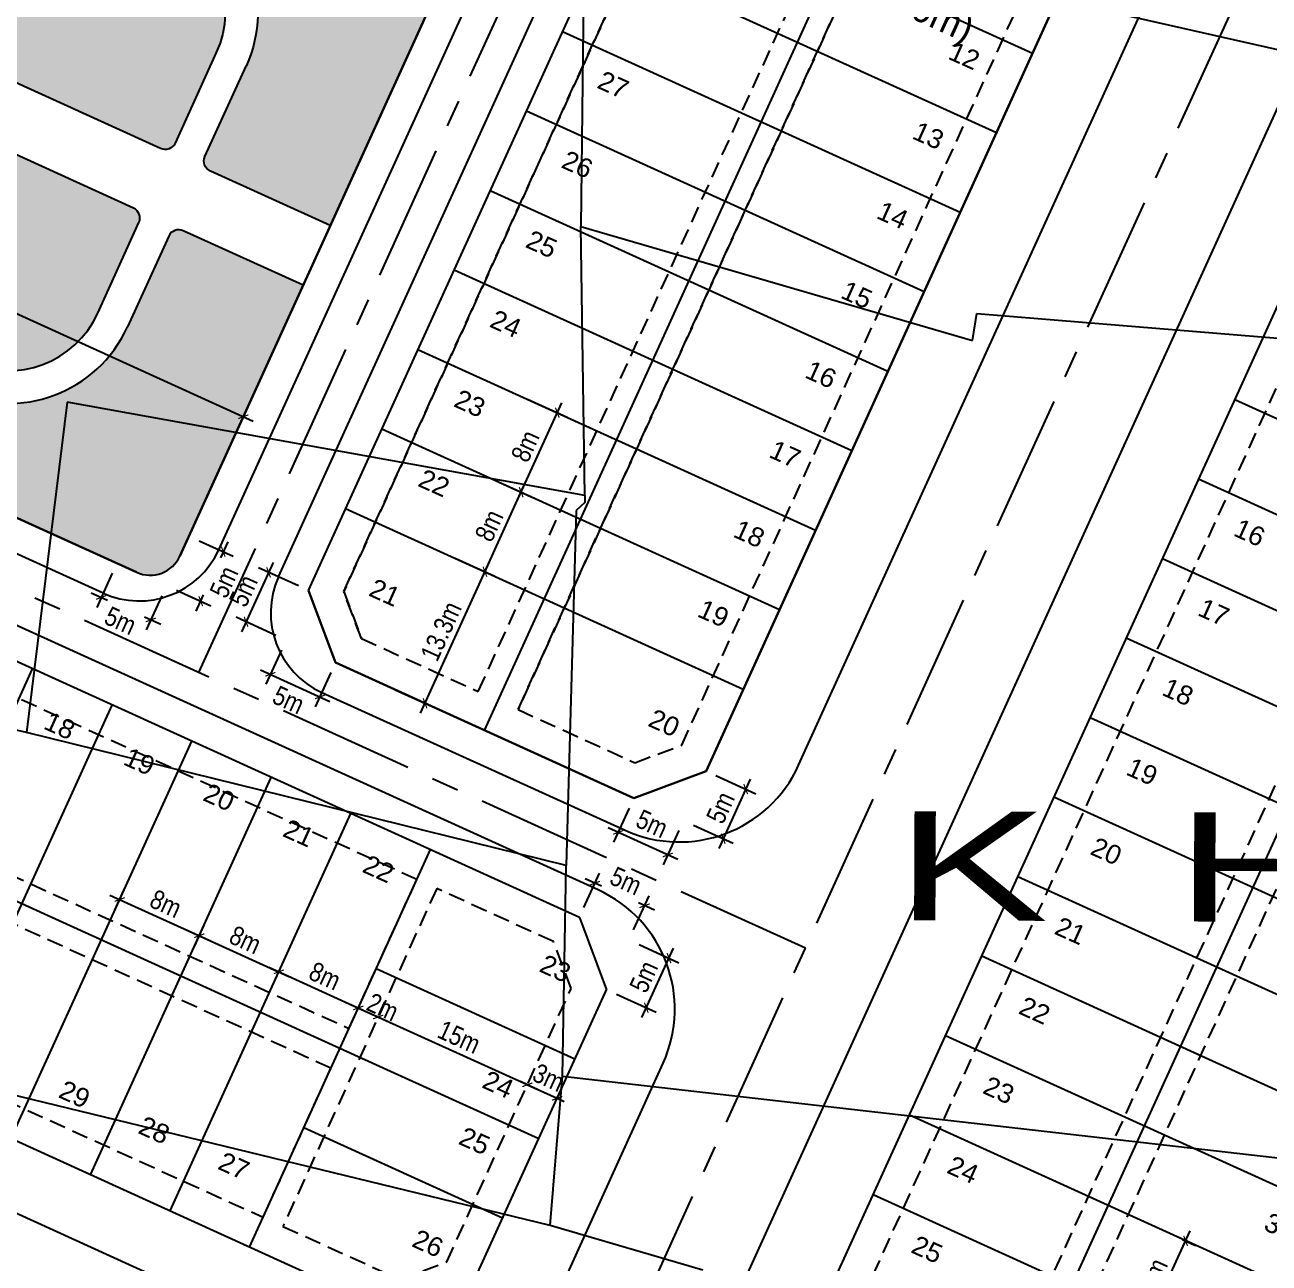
# Model space of a CAD drawing. Extents: x 597165 to 598689, y 1181586 to 1183364.
# Drawn here: x 597571.5 to 597685.4, y 1182870.2 to 1182983.7 of the extents above; entities that cross this region are included whole.
import ezdxf
from ezdxf.enums import TextEntityAlignment as Align

# ---------------------------------------------------------------- set-up
doc = ezdxf.new("R2010")
doc.units = 0
doc.header["$MEASUREMENT"] = 0
doc.linetypes.add('CENTER', pattern=[2, 1.25, -0.25, 0.25, -0.25])
doc.linetypes.add('DASHED', pattern=[0.75, 0.5, -0.25])
doc.layers.get('0').update_dxf_attribs({"linetype": 'CONTINUOUS'})
doc.layers.get('DEFPOINTS').update_dxf_attribs({"color": 8, "linetype": 'CONTINUOUS'})
for name, color, linetype in [('CGXD', 3, 'CONTINUOUS'), ('DIM-T', 7, 'CONTINUOUS'), ('DTEXT', 7, 'CONTINUOUS'), ('DTEXT-TENLO', 4, 'CONTINUOUS'), ('HA-CAY-XANH-KO', 3, 'CONTINUOUS'), ('NEN-HT', 8, 'CONTINUOUS'), ('NET-02', 2, 'CONTINUOUS'), ('NET-LENGOAI', 4, 'CONTINUOUS'), ('NET-LETRONG', 5, 'CONTINUOUS'), ('NET-PLO', 2, 'CONTINUOUS'), ('NET-TIM', 2, 'CENTER'), ('TEXT-SOLO', 7, 'CONTINUOUS')]:
    doc.layers.add(name, color=color, linetype=linetype)
doc.styles.add('AVO', font='VHELVEN.TTF')
doc.styles.add('VHEL-C-R', font='VHELVCN.TTF')
doc.styles.add('VHEL-R', font='VHELVEN.TTF')
doc.styles.add('VTIMES-R', font='VAPTIMN.TTF')
doc.dimstyles.new('TL1000', dxfattribs={"dimscale": 0, "dimtxt": 2, "dimasz": 0.7, "dimexe": 1, "dimexo": 1, "dimgap": 0.5, "dimtad": 1, "dimdec": 1, "dimzin": 12, "dimtxsty": 'VHEL-C-R', "dimblk1": 'ARCHTICK', "dimblk2": 'ARCHTICK', "dimsah": 1, "dimcen": -0.09, "dimdle": 1, "dimclrd": 256, "dimclre": 256, "dimclrt": 256, "dimazin": 3, "dimtfac": 0.005, "dimtdec": 1, "dimtix": 1, "dimtmove": 0, "dimatfit": 3, "dimtolj": 1, "dimtzin": 0})
pattern_1 = [(37.26582263, (0, 0), (-0.11023521, 3.854130278), [0, -3.04, 0, -3.4, 0, -3.25]), (7.26582263, (0, 0), (3.562592942, 5.629778284), [0, -1.64, 0, -2.74, 0, -1.05]), (327.26582263, (-2.46, 0.01), (6.228277961, -0.014137947), [0, -1, 0, -3.6, 0, -4.7]), (317.26582263, (-2.46, 0.01), (6.019377384, 1.73076346), [0, -0.5, 0, -2.36, 0, -2.7])]

# ---------------------------------------------------------------- blocks, each defined once
blk = doc.blocks.new('_ARCHTICK')
at = {"color": 0, "linetype": 'BYBLOCK', "const_width": 0.15}
blk.add_lwpolyline([(-0.5, -0.5), (0.5, 0.5)], dxfattribs=at)
blk = doc.blocks.new('*D930')
at = {"linetype": 'BYBLOCK'}
for p, q in [((597579.24, 1182903.96), (597588.35, 1182899.83)), ((597579.71, 1182902.58), (597580.57, 1182904.46)), ((597586.99, 1182899.26), (597587.85, 1182901.15))]:
    blk.add_line(p, q, dxfattribs=at)
at = {"layer": 'DEFPOINTS', "color": 0, "linetype": 'BYBLOCK'}
for p in [(597579.3, 1182901.66), (597587.44, 1182900.24), (597586.58, 1182898.35)]:
    blk.add_point(p, dxfattribs=at)
at = {"linetype": 'BYBLOCK', "xscale": 0.7, "yscale": 0.7, "zscale": 0.7}
for p, rotation in [((597580.15, 1182903.55), 155.5524836854623), ((597587.44, 1182900.24), 335.5524836854623)]:
    blk.add_blockref('_ARCHTICK', p, dxfattribs=dict(at, rotation=rotation))
at = {"linetype": 'BYBLOCK', "insert": (597584.37, 1182903.16), "char_height": 1.75, "attachment_point": 5, "rotation": 335.5525, "style": 'VHEL-C-R'}
blk.add_mtext('\\A1;8m', dxfattribs=at)
blk = doc.blocks.new('*D929')
at = {"linetype": 'BYBLOCK'}
for p, q in [((597586.52, 1182900.65), (597595.63, 1182896.51)), ((597586.99, 1182899.26), (597587.85, 1182901.15))]:
    blk.add_line(p, q, dxfattribs=at)
at = {"layer": 'DEFPOINTS', "color": 0, "linetype": 'BYBLOCK'}
for p in [(597586.58, 1182898.35), (597594.72, 1182896.93), (597594.72, 1182896.93)]:
    blk.add_point(p, dxfattribs=at)
at = {"linetype": 'BYBLOCK', "xscale": 0.7, "yscale": 0.7, "zscale": 0.7}
for p, rotation in [((597587.44, 1182900.24), 155.5524836854623), ((597594.72, 1182896.93), 335.5524836854623)]:
    blk.add_blockref('_ARCHTICK', p, dxfattribs=dict(at, rotation=rotation))
at = {"linetype": 'BYBLOCK', "insert": (597591.65, 1182899.85), "char_height": 1.75, "attachment_point": 5, "rotation": 335.5525, "style": 'VHEL-C-R'}
blk.add_mtext('\\A1;8m', dxfattribs=at)
blk = doc.blocks.new('*D928')
at = {"linetype": 'BYBLOCK'}
blk.add_line((597593.81, 1182897.34), (597602.91, 1182893.2), dxfattribs=at)
at = {"layer": 'DEFPOINTS', "color": 0, "linetype": 'BYBLOCK'}
for p in [(597594.72, 1182896.93), (597602, 1182893.62), (597602, 1182893.62)]:
    blk.add_point(p, dxfattribs=at)
at = {"linetype": 'BYBLOCK', "xscale": 0.7, "yscale": 0.7, "zscale": 0.7}
for p, rotation in [((597594.72, 1182896.93), 155.5524836854623), ((597602, 1182893.62), 335.5524836854623)]:
    blk.add_blockref('_ARCHTICK', p, dxfattribs=dict(at, rotation=rotation))
at = {"linetype": 'BYBLOCK', "insert": (597598.94, 1182896.54), "char_height": 1.75, "attachment_point": 5, "rotation": 335.5525, "style": 'VHEL-C-R'}
blk.add_mtext('\\A1;8m', dxfattribs=at)
blk = doc.blocks.new('*D927')
at = {"linetype": 'BYBLOCK'}
blk.add_line((597601.09, 1182894.03), (597604.73, 1182892.38), dxfattribs=at)
at = {"layer": 'DEFPOINTS', "color": 0, "linetype": 'BYBLOCK'}
for p in [(597602, 1182893.62), (597603.82, 1182892.79), (597603.82, 1182892.79)]:
    blk.add_point(p, dxfattribs=at)
at = {"linetype": 'BYBLOCK', "xscale": 0.7, "yscale": 0.7, "zscale": 0.7}
for p, rotation in [((597602, 1182893.62), 155.5524836854623), ((597603.82, 1182892.79), 335.5524836854623)]:
    blk.add_blockref('_ARCHTICK', p, dxfattribs=dict(at, rotation=rotation))
at = {"linetype": 'BYBLOCK', "insert": (597604.24, 1182893.7), "char_height": 1.75, "attachment_point": 5, "rotation": 335.5525, "style": 'VHEL-C-R'}
blk.add_mtext('\\A1;2m', dxfattribs=at)
blk = doc.blocks.new('*D926')
at = {"linetype": 'BYBLOCK'}
blk.add_line((597602.91, 1182893.2), (597618.39, 1182886.17), dxfattribs=at)
at = {"layer": 'DEFPOINTS', "color": 0, "linetype": 'BYBLOCK'}
for p in [(597603.82, 1182892.79), (597617.48, 1182886.58), (597617.48, 1182886.58)]:
    blk.add_point(p, dxfattribs=at)
at = {"linetype": 'BYBLOCK', "xscale": 0.7, "yscale": 0.7, "zscale": 0.7}
for p, rotation in [((597603.82, 1182892.79), 155.5524836854623), ((597617.48, 1182886.58), 335.5524836854623)]:
    blk.add_blockref('_ARCHTICK', p, dxfattribs=dict(at, rotation=rotation))
at = {"linetype": 'BYBLOCK', "insert": (597611.23, 1182890.95), "char_height": 1.75, "attachment_point": 5, "rotation": 335.5525, "style": 'VHEL-C-R'}
blk.add_mtext('\\A1;15m', dxfattribs=at)
blk = doc.blocks.new('*D925')
at = {"linetype": 'BYBLOCK'}
for p, q in [((597617.48, 1182886.58), (597616.84, 1182886.87)), ((597617.48, 1182886.58), (597620.21, 1182885.34)), ((597620.21, 1182885.34), (597620.84, 1182885.05))]:
    blk.add_line(p, q, dxfattribs=at)
at = {"layer": 'DEFPOINTS', "color": 0, "linetype": 'BYBLOCK'}
for p in [(597617.48, 1182886.58), (597620.21, 1182885.34), (597620.21, 1182885.34)]:
    blk.add_point(p, dxfattribs=at)
at = {"linetype": 'BYBLOCK', "xscale": 0.7, "yscale": 0.7, "zscale": 0.7}
for p, rotation in [((597617.48, 1182886.58), 335.5524836854623), ((597620.21, 1182885.34), 155.5524836854623)]:
    blk.add_blockref('_ARCHTICK', p, dxfattribs=dict(at, rotation=rotation))
at = {"linetype": 'BYBLOCK', "insert": (597619.42, 1182887.23), "char_height": 1.75, "attachment_point": 5, "rotation": 335.5525, "style": 'VHEL-C-R'}
blk.add_mtext('\\A1;3m', dxfattribs=at)
blk = doc.blocks.new('*D827')
at = {"linetype": 'BYBLOCK'}
for p, q in [((597607.7, 1182920.61), (597614.01, 1182934.49)), ((597610.86, 1182934.82), (597614.5, 1182933.17)), ((597605.38, 1182922.76), (597609.02, 1182921.11))]:
    blk.add_line(p, q, dxfattribs=at)
at = {"layer": 'DEFPOINTS', "color": 0, "linetype": 'BYBLOCK'}
for p in [(597609.95, 1182935.24), (597613.59, 1182933.58), (597604.47, 1182923.17)]:
    blk.add_point(p, dxfattribs=at)
at = {"linetype": 'BYBLOCK', "xscale": 0.7, "yscale": 0.7, "zscale": 0.7}
for p, rotation in [((597613.59, 1182933.58), 65.55248368373366), ((597608.11, 1182921.52), 245.5524836837337)]:
    blk.add_blockref('_ARCHTICK', p, dxfattribs=dict(at, rotation=rotation))
at = {"linetype": 'BYBLOCK', "insert": (597609.58, 1182928.13), "char_height": 1.75, "attachment_point": 5, "rotation": 65.5525, "style": 'VHEL-C-R'}
blk.add_mtext('\\A1;13.3m', dxfattribs=at)
blk = doc.blocks.new('*D826')
at = {"linetype": 'BYBLOCK'}
for p, q in [((597613.18, 1182932.67), (597617.32, 1182941.77)), ((597614.17, 1182942.11), (597617.82, 1182940.45))]:
    blk.add_line(p, q, dxfattribs=at)
at = {"layer": 'DEFPOINTS', "color": 0, "linetype": 'BYBLOCK'}
for p in [(597613.26, 1182942.52), (597616.91, 1182940.86), (597609.95, 1182935.24)]:
    blk.add_point(p, dxfattribs=at)
at = {"linetype": 'BYBLOCK', "xscale": 0.7, "yscale": 0.7, "zscale": 0.7}
for p, rotation in [((597616.91, 1182940.86), 65.55248368373366), ((597613.59, 1182933.58), 245.5524836837337)]:
    blk.add_blockref('_ARCHTICK', p, dxfattribs=dict(at, rotation=rotation))
at = {"linetype": 'BYBLOCK', "insert": (597613.98, 1182937.8), "char_height": 1.75, "attachment_point": 5, "rotation": 65.5525, "style": 'VHEL-C-R'}
blk.add_mtext('\\A1;8m', dxfattribs=at)
blk = doc.blocks.new('*D825')
at = {"linetype": 'BYBLOCK'}
for p, q in [((597617.49, 1182949.39), (597621.13, 1182947.73)), ((597616.49, 1182939.95), (597620.63, 1182949.06))]:
    blk.add_line(p, q, dxfattribs=at)
at = {"layer": 'DEFPOINTS', "color": 0, "linetype": 'BYBLOCK'}
for p in [(597616.57, 1182949.8), (597620.22, 1182948.15), (597613.26, 1182942.52)]:
    blk.add_point(p, dxfattribs=at)
at = {"linetype": 'BYBLOCK', "xscale": 0.7, "yscale": 0.7, "zscale": 0.7}
for p, rotation in [((597620.22, 1182948.15), 65.55248368373366), ((597616.91, 1182940.86), 245.5524836837337)]:
    blk.add_blockref('_ARCHTICK', p, dxfattribs=dict(at, rotation=rotation))
at = {"linetype": 'BYBLOCK', "insert": (597617.29, 1182945.08), "char_height": 1.75, "attachment_point": 5, "rotation": 65.5525, "style": 'VHEL-C-R'}
blk.add_mtext('\\A1;8m', dxfattribs=at)
blk = doc.blocks.new('*D660')
at = {"linetype": 'BYBLOCK'}
for p, q in [((597674.02, 1182864.09), (597678.16, 1182873.2)), ((597677.47, 1182872.41), (597678.66, 1182871.87))]:
    blk.add_line(p, q, dxfattribs=at)
at = {"layer": 'DEFPOINTS', "color": 0, "linetype": 'BYBLOCK'}
for p in [(597676.56, 1182872.83), (597677.75, 1182872.28), (597674.44, 1182865)]:
    blk.add_point(p, dxfattribs=at)
at = {"linetype": 'BYBLOCK', "xscale": 0.7, "yscale": 0.7, "zscale": 0.7}
for p, rotation in [((597677.75, 1182872.28), 65.55248366676258), ((597674.44, 1182865), 245.5524836667626)]:
    blk.add_blockref('_ARCHTICK', p, dxfattribs=dict(at, rotation=rotation))
at = {"linetype": 'BYBLOCK', "insert": (597674.82, 1182869.22), "char_height": 1.75, "attachment_point": 5, "rotation": 65.5525, "style": 'VHEL-C-R'}
blk.add_mtext('\\A1;8m', dxfattribs=at)
blk = doc.blocks.new('*D659')
at = {"linetype": 'BYBLOCK'}
for p, q in [((597486.2, 1182998.93), (597484.55, 1182995.29)), ((597484.05, 1182996.61), (597592.38, 1182947.37)), ((597592.71, 1182950.51), (597591.06, 1182946.87))]:
    blk.add_line(p, q, dxfattribs=at)
at = {"layer": 'DEFPOINTS', "color": 0, "linetype": 'BYBLOCK'}
for p in [(597486.62, 1182999.84), (597593.13, 1182951.42), (597591.47, 1182947.78)]:
    blk.add_point(p, dxfattribs=at)
at = {"linetype": 'BYBLOCK', "xscale": 0.7, "yscale": 0.7, "zscale": 0.7}
for p, rotation in [((597484.96, 1182996.2), 155.552483684731), ((597591.47, 1182947.78), 335.552483684731)]:
    blk.add_blockref('_ARCHTICK', p, dxfattribs=dict(at, rotation=rotation))
at = {"linetype": 'BYBLOCK', "insert": (597538.79, 1182973.24), "char_height": 1.75, "attachment_point": 5, "rotation": 335.5525, "style": 'VHEL-C-R'}
blk.add_mtext('\\A1;117m', dxfattribs=at)
blk = doc.blocks.new('*D649')
at = {"linetype": 'BYBLOCK'}
for p, q in [((597634.74, 1182914.9), (597638.39, 1182913.24)), ((597637.89, 1182914.57), (597635, 1182908.21)), ((597632.68, 1182910.36), (597636.32, 1182908.71))]:
    blk.add_line(p, q, dxfattribs=at)
at = {"layer": 'DEFPOINTS', "color": 0, "linetype": 'BYBLOCK'}
for p in [(597633.83, 1182915.31), (597631.77, 1182910.78), (597635.41, 1182909.12)]:
    blk.add_point(p, dxfattribs=at)
at = {"linetype": 'BYBLOCK', "xscale": 0.7, "yscale": 0.7, "zscale": 0.7}
for p, rotation in [((597637.47, 1182913.66), 65.55248368371718), ((597635.41, 1182909.12), 245.5524836837172)]:
    blk.add_blockref('_ARCHTICK', p, dxfattribs=dict(at, rotation=rotation))
at = {"linetype": 'BYBLOCK', "insert": (597635.17, 1182911.97), "char_height": 1.75, "attachment_point": 5, "rotation": 65.5525, "style": 'VHEL-C-R'}
blk.add_mtext('\\A1;5m', dxfattribs=at)
blk = doc.blocks.new('*D648')
at = {"linetype": 'BYBLOCK'}
for p, q in [((597626.8, 1182911.92), (597625.37, 1182908.79)), ((597631.24, 1182907.22), (597624.88, 1182910.11)), ((597631.34, 1182909.86), (597629.91, 1182906.72))]:
    blk.add_line(p, q, dxfattribs=at)
at = {"layer": 'DEFPOINTS', "color": 0, "linetype": 'BYBLOCK'}
for p in [(597627.21, 1182912.83), (597631.75, 1182910.77), (597625.79, 1182909.7)]:
    blk.add_point(p, dxfattribs=at)
at = {"linetype": 'BYBLOCK', "xscale": 0.7, "yscale": 0.7, "zscale": 0.7}
for p, rotation in [((597625.79, 1182909.7), 155.5524836841455), ((597630.33, 1182907.63), 335.5524836841455)]:
    blk.add_blockref('_ARCHTICK', p, dxfattribs=dict(at, rotation=rotation))
at = {"linetype": 'BYBLOCK', "insert": (597628.89, 1182910.49), "char_height": 1.75, "attachment_point": 5, "rotation": 335.5525, "style": 'VHEL-C-R'}
blk.add_mtext('\\A1;5m', dxfattribs=at)
blk = doc.blocks.new('*D647')
at = {"linetype": 'BYBLOCK'}
for p, q in [((597594.19, 1182934.43), (597591.3, 1182928.08)), ((597596.51, 1182932.28), (597592.87, 1182933.94)), ((597594.45, 1182927.74), (597590.81, 1182929.4))]:
    blk.add_line(p, q, dxfattribs=at)
at = {"layer": 'DEFPOINTS', "color": 0, "linetype": 'BYBLOCK'}
for p in [(597597.42, 1182931.87), (597591.72, 1182928.99), (597595.36, 1182927.33)]:
    blk.add_point(p, dxfattribs=at)
at = {"linetype": 'BYBLOCK', "xscale": 0.7, "yscale": 0.7, "zscale": 0.7}
for p, rotation in [((597593.78, 1182933.52), 65.5524836848247), ((597591.72, 1182928.99), 245.5524836848248)]:
    blk.add_blockref('_ARCHTICK', p, dxfattribs=dict(at, rotation=rotation))
at = {"linetype": 'BYBLOCK', "insert": (597591.48, 1182931.83), "char_height": 1.75, "attachment_point": 5, "rotation": 65.5525, "style": 'VHEL-C-R'}
blk.add_mtext('\\A1;5m', dxfattribs=at)
blk = doc.blocks.new('*D646')
at = {"linetype": 'BYBLOCK'}
for p, q in [((597594.95, 1182926.4), (597593.52, 1182923.27)), ((597593.03, 1182924.59), (597599.39, 1182921.7)), ((597599.49, 1182924.34), (597598.06, 1182921.2))]:
    blk.add_line(p, q, dxfattribs=at)
at = {"layer": 'DEFPOINTS', "color": 0, "linetype": 'BYBLOCK'}
for p in [(597595.36, 1182927.31), (597599.9, 1182925.25), (597598.48, 1182922.11)]:
    blk.add_point(p, dxfattribs=at)
at = {"linetype": 'BYBLOCK', "xscale": 0.7, "yscale": 0.7, "zscale": 0.7}
for p, rotation in [((597593.94, 1182924.18), 155.552483684699), ((597598.48, 1182922.11), 335.552483684699)]:
    blk.add_blockref('_ARCHTICK', p, dxfattribs=dict(at, rotation=rotation))
at = {"linetype": 'BYBLOCK', "insert": (597595.61, 1182921.83), "char_height": 1.75, "attachment_point": 5, "rotation": 335.5525, "style": 'VHEL-C-R'}
blk.add_mtext('\\A1;5m', dxfattribs=at)
blk = doc.blocks.new('*D621')
at = {"linetype": 'BYBLOCK'}
for p, q in [((597587.41, 1182936.42), (597590.54, 1182935)), ((597590.04, 1182936.32), (597589.37, 1182934.84)), ((597585.34, 1182931.89), (597588.48, 1182930.46)), ((597587.15, 1182929.97), (597587.83, 1182931.45))]:
    blk.add_line(p, q, dxfattribs=at)
at = {"layer": 'DEFPOINTS', "color": 0, "linetype": 'BYBLOCK'}
for p in [(597586.5, 1182936.84), (597584.43, 1182932.3), (597587.57, 1182930.88)]:
    blk.add_point(p, dxfattribs=at)
at = {"linetype": 'BYBLOCK', "xscale": 0.7, "yscale": 0.7, "zscale": 0.7}
for p, rotation in [((597589.63, 1182935.41), 65.55248368493525), ((597587.57, 1182930.88), 245.5524836849353)]:
    blk.add_blockref('_ARCHTICK', p, dxfattribs=dict(at, rotation=rotation))
at = {"linetype": 'BYBLOCK', "insert": (597589.7, 1182932.64), "char_height": 1.75, "attachment_point": 5, "rotation": 65.5525, "style": 'VHEL-C-R'}
blk.add_mtext('\\A1;5m', dxfattribs=at)
blk = doc.blocks.new('*D620')
at = {"linetype": 'BYBLOCK'}
for p, q in [((597579.46, 1182933.44), (597578.04, 1182930.31)), ((597577.54, 1182931.64), (597579.03, 1182930.96)), ((597584, 1182931.38), (597582.58, 1182928.25)), ((597583.9, 1182928.74), (597582.42, 1182929.42))]:
    blk.add_line(p, q, dxfattribs=at)
at = {"layer": 'DEFPOINTS', "color": 0, "linetype": 'BYBLOCK'}
for p in [(597579.88, 1182934.36), (597584.42, 1182932.29), (597578.45, 1182931.22)]:
    blk.add_point(p, dxfattribs=at)
at = {"linetype": 'BYBLOCK', "xscale": 0.7, "yscale": 0.7, "zscale": 0.7}
for p, rotation in [((597578.45, 1182931.22), 155.5524836890165), ((597582.99, 1182929.16), 335.5524836890164)]:
    blk.add_blockref('_ARCHTICK', p, dxfattribs=dict(at, rotation=rotation))
at = {"linetype": 'BYBLOCK', "insert": (597580.22, 1182929.09), "char_height": 1.75, "attachment_point": 5, "rotation": 335.5525, "style": 'VHEL-C-R'}
blk.add_mtext('\\A1;5m', dxfattribs=at)
blk = doc.blocks.new('*D617')
at = {"linetype": 'BYBLOCK'}
for p, q in [((597627.71, 1182899.42), (597631.35, 1182897.76)), ((597627.96, 1182892.73), (597630.85, 1182899.09)), ((597625.64, 1182894.88), (597629.28, 1182893.22))]:
    blk.add_line(p, q, dxfattribs=at)
at = {"layer": 'DEFPOINTS', "color": 0, "linetype": 'BYBLOCK'}
for p in [(597626.79, 1182899.83), (597630.44, 1182898.18), (597624.73, 1182895.29)]:
    blk.add_point(p, dxfattribs=at)
at = {"linetype": 'BYBLOCK', "xscale": 0.7, "yscale": 0.7, "zscale": 0.7}
for p, rotation in [((597630.44, 1182898.18), 65.5524836849353), ((597628.37, 1182893.64), 245.5524836849353)]:
    blk.add_blockref('_ARCHTICK', p, dxfattribs=dict(at, rotation=rotation))
at = {"linetype": 'BYBLOCK', "insert": (597628.14, 1182896.48), "char_height": 1.75, "attachment_point": 5, "rotation": 65.5525, "style": 'VHEL-C-R'}
blk.add_mtext('\\A1;5m', dxfattribs=at)
blk = doc.blocks.new('*D616')
at = {"linetype": 'BYBLOCK'}
for p, q in [((597622.66, 1182902.82), (597624.09, 1182905.96)), ((597622.76, 1182905.46), (597624.25, 1182904.79)), ((597627.2, 1182900.76), (597628.63, 1182903.89)), ((597629.12, 1182902.57), (597627.64, 1182903.24))]:
    blk.add_line(p, q, dxfattribs=at)
at = {"layer": 'DEFPOINTS', "color": 0, "linetype": 'BYBLOCK'}
for p in [(597623.67, 1182905.05), (597622.25, 1182901.91), (597626.79, 1182899.85)]:
    blk.add_point(p, dxfattribs=at)
at = {"linetype": 'BYBLOCK', "xscale": 0.7, "yscale": 0.7, "zscale": 0.7}
for p, rotation in [((597623.67, 1182905.05), 155.5524836841455), ((597628.21, 1182902.98), 335.5524836841455)]:
    blk.add_blockref('_ARCHTICK', p, dxfattribs=dict(at, rotation=rotation))
at = {"linetype": 'BYBLOCK', "insert": (597626.5, 1182905.25), "char_height": 1.75, "attachment_point": 5, "rotation": 335.5525, "style": 'VHEL-C-R'}
blk.add_mtext('\\A1;5m', dxfattribs=at)

msp = doc.modelspace()

# ---------------------------------------------------------------- hatches: boundary and pattern name
at = {"layer": 'HA-CAY-XANH-KO'}
h = msp.add_hatch(dxfattribs=at)
h.set_pattern_fill('AR-SAND', color=256, scale=2, angle=359.765823, style=0)
h.set_pattern_definition(pattern_1)
h.paths.add_polyline_path([(597524.8883, 1183023.4689), (597551.6873, 1183011.2856, 0.41421356), (597553.0115, 1183011.782), (597555.9638, 1183018.276), (597508.1709, 1183040.0036, 0.41421356), (597504.1983, 1183038.5141), (597492.9206, 1183013.7073), (597503.9008, 1183008.7156, 0.41421356), (597505.225, 1183009.212), (597508.9979, 1183017.5112, -0.41421356)], flags=17)
h.paths.add_polyline_path([(597498.1412, 1182993.6302), (597501.9141, 1183001.9293, 0.41421356), (597501.4176, 1183003.2535), (597490.4375, 1183008.2453), (597479.1598, 1182983.4385, 0.41421356), (597480.6493, 1182979.4659), (597528.4422, 1182957.7383), (597531.3944, 1182964.2322, 0.41421356), (597530.8979, 1182965.5564), (597504.0989, 1182977.7398, -0.41421356)], flags=17)
h.paths.add_polyline_path([(597500.8722, 1182992.3886, 0.41421356), (597505.3405, 1182980.4708), (597532.1395, 1182968.2874, 0.41421356), (597533.4637, 1182968.7839), (597535.5374, 1182973.3453, 0.41421356), (597535.0409, 1182974.6695), (597520.977, 1182981.0633, -0.41421356), (597518.7428, 1182987.0222), (597521.4767, 1182993.0358, 0.41421356), (597520.9802, 1182994.36), (597505.9693, 1183001.1842, 0.41421356), (597504.6451, 1183000.6877)], flags=17)
h.paths.add_polyline_path([(597523.4634, 1182999.822, 0.41421356), (597524.7876, 1183000.3185), (597527.5215, 1183006.332, -0.41421356), (597533.4804, 1183008.5662), (597547.5443, 1183002.1724, 0.41421356), (597548.8685, 1183002.6689), (597550.9422, 1183007.2303, 0.41421356), (597550.4458, 1183008.5545), (597523.6468, 1183020.7379, 0.41421356), (597511.729, 1183016.2696), (597507.956, 1183007.9705, 0.41421356), (597508.4525, 1183006.6463)], flags=17)
h.paths.add_polyline_path([(597561.4259, 1183015.7928), (597558.4736, 1183009.2989, 0.41421356), (597558.9701, 1183007.9747), (597585.7691, 1182995.7913, -0.41421356), (597591.7269, 1182979.9009), (597587.9539, 1182971.6018, 0.41421356), (597588.4504, 1182970.2776), (597599.4305, 1182965.2858), (597610.7082, 1182990.0926, 0.41421356), (597609.2187, 1182994.0652)], flags=17)
h.paths.add_polyline_path([(597584.5275, 1182993.0603), (597557.7285, 1183005.2437, 0.41421356), (597556.4043, 1183004.7472), (597554.3306, 1183000.1858, 0.41421356), (597554.8271, 1182998.8616), (597568.891, 1182992.4678, -0.41421356), (597571.1252, 1182986.5089), (597568.3913, 1182980.4953, 0.41421356), (597568.8878, 1182979.1711), (597583.8987, 1182972.3469, 0.41421356), (597585.2229, 1182972.8434), (597588.9958, 1182981.1425, 0.41421356)], flags=17)
h.paths.add_polyline_path([(597581.912, 1182965.5606, 0.41421356), (597581.4155, 1182966.8848), (597566.4046, 1182973.7091, 0.41421356), (597565.0804, 1182973.2126), (597562.3466, 1182967.199, -0.41421356), (597556.3877, 1182964.9649), (597542.3237, 1182971.3586, 0.41421356), (597540.9995, 1182970.8622), (597538.9258, 1182966.3008, 0.41421356), (597539.4222, 1182964.9766), (597566.2213, 1182952.7932, 0.41421356), (597578.1391, 1182957.2615)], flags=17)
h.paths.add_polyline_path([(597564.9797, 1182950.0622), (597538.1807, 1182962.2455, 0.41421356), (597536.8565, 1182961.7491), (597533.9042, 1182955.2551), (597581.6971, 1182933.5275, 0.41421356), (597585.6697, 1182935.017), (597596.9474, 1182959.8237), (597585.9672, 1182964.8155, 0.41421356), (597584.643, 1182964.3191), (597580.8701, 1182956.0199, -0.41421356)])
h = msp.add_hatch(dxfattribs=at)
h.set_pattern_fill('AR-SAND', color=256, scale=2, angle=359.765823, style=0)
h.set_pattern_definition(pattern_1)
h.paths.add_polyline_path([(597790.9966, 1182892.3127), (597796.0069, 1182894.6791, 0.63872754), (597795.9011, 1182909.1956), (597774.7443, 1182918.8139), (597767.0757, 1182901.9458)])
h.paths.add_polyline_path([(597659.352, 1182899.3371), (597771.028, 1182898.8807), (597771.0784, 1182911.2148), (597659.4025, 1182911.6713)], flags=9)

# ---------------------------------------------------------------- linework, layer by layer
at = {"layer": 'CGXD', "linetype": 'DASHED', "ltscale": 3}
for p, q in [((597600.6668, 1182931.761), (597666.0627, 1183075.6082)), ((597612.9799, 1182922.6012), (597681.0598, 1183072.3522)), ((597616.6213, 1182920.9457), (597684.7012, 1183070.6968)), ((597631.6184, 1182917.6897), (597697.0143, 1183061.537)), ((597602.2767, 1182927.4671), (597600.6668, 1182931.761))]:
    msp.add_line(p, q, dxfattribs=at)
for points in [[(597681.0598, 1183072.3522), (597670.3566, 1183077.2181), (597666.0627, 1183075.6082), (597600.6668, 1182931.761), (597602.2767, 1182927.4671), (597612.9799, 1182922.6012)], [(597681.0598, 1183072.3522), (597670.3566, 1183077.2181), (597666.0627, 1183075.6082), (597600.6668, 1182931.761), (597602.2767, 1182927.4671), (597612.9799, 1182922.6012)], [(597697.0143, 1183061.537), (597695.4044, 1183065.8309), (597684.7012, 1183070.6968), (597616.6213, 1182920.9457), (597627.3245, 1182916.0798), (597631.6184, 1182917.6897)], [(597760.7381, 1183032.5668), (597759.1282, 1183036.8607), (597748.425, 1183041.7266), (597658.8609, 1182844.7182), (597663.3014, 1182835.3169), (597669.1789, 1182838.093), (597675.0215, 1182844.0214)], [(597442.2869, 1182980.4289), (597436.8368, 1182966.4293), (597601.1432, 1182891.7322), (597607.3511, 1182905.3873)], [(597435.48, 1182962.6521), (597430.3919, 1182948.4879), (597593.2799, 1182874.4357), (597599.4878, 1182888.0908)], [(597621.4849, 1182895.3998), (597619.875, 1182899.6937), (597609.1718, 1182904.5596), (597595.1006, 1182873.608), (597605.8038, 1182868.7421), (597610.0977, 1182870.352)]]:
    msp.add_lwpolyline(points, close=True, dxfattribs=at)
msp.add_lwpolyline([(597744.7837, 1183043.3821), (597734.0805, 1183048.2479), (597729.7865, 1183046.638), (597642.7382, 1182855.1634, 0.2187682), (597642.8044, 1182838.879), (597646.4891, 1182831.0144), (597651.0924, 1182829.5502), (597661.493, 1182834.4627), (597655.5372, 1182847.0722)], format="xyb", close=True, dxfattribs=at)
at = {"layer": 'NEN-HT', "linetype": 'CONTINUOUS'}
for p, q in [((597622.71, 1182995.32), (597622.38, 1182965.2)), ((597650.76, 1182989.44), (597696.42, 1182979.09)), ((597622.38, 1182965.2), (597658.23, 1182954.77)), ((597622.74, 1182940.57), (597622.38, 1182965.2)), ((597658.23, 1182954.77), (597658.62, 1182957.24)), ((597658.62, 1182957.24), (597696.8, 1182954.12)), ((597575.35, 1182949.12), (597571.62, 1182918.86)), ((597622.74, 1182940.57), (597575.35, 1182949.12)), ((597622.74, 1182940.57), (597622.75, 1182939.92)), ((597621.93, 1182939.18), (597621.02, 1182906.68)), ((597622.75, 1182939.92), (597621.93, 1182939.18)), ((597571.62, 1182918.86), (597560.04, 1182921.5)), ((597621.02, 1182906.68), (597571.62, 1182918.86)), ((597620.68, 1182887.36), (597621.02, 1182906.68)), ((597619.55, 1182873.68), (597560.78, 1182887.97)), ((597619.55, 1182873.68), (597620.68, 1182887.36)), ((597620.68, 1182887.36), (597696.08, 1182878.77)), ((597633.55, 1182869.6), (597619.55, 1182873.68))]:
    msp.add_line(p, q, dxfattribs=at)
at = {"layer": 'NET-02'}
for points in [[(597561.4259, 1183015.7928), (597558.4736, 1183009.2989, 0.41421356), (597558.9701, 1183007.9747), (597585.7691, 1182995.7913, -0.41421356), (597591.7269, 1182979.9009)], [(597599.4305, 1182965.2858), (597588.4504, 1182970.2776, -0.41421356), (597587.9539, 1182971.6018), (597591.7269, 1182979.9009)], [(597596.9474, 1182959.8237), (597585.9672, 1182964.8155, 0.41421356), (597584.643, 1182964.3191), (597580.8701, 1182956.0199)], [(597533.9042, 1182955.2551), (597536.8565, 1182961.7491, -0.41421356), (597538.1807, 1182962.2455), (597564.9797, 1182950.0622, 0.41421356), (597580.8701, 1182956.0199)]]:
    msp.add_lwpolyline(points, format="xyb", dxfattribs=at)
for points in [[(597588.9958, 1182981.1425), (597585.2229, 1182972.8434, -0.41421356), (597583.8987, 1182972.3469), (597568.8878, 1182979.1711, -0.41421356), (597568.3913, 1182980.4953), (597571.1252, 1182986.5089, 0.41421356), (597568.891, 1182992.4678), (597554.8271, 1182998.8616, -0.41421356), (597554.3306, 1183000.1858), (597556.4043, 1183004.7472, -0.41421356), (597557.7285, 1183005.2437), (597584.5275, 1182993.0603, -0.41421356)], [(597578.1391, 1182957.2615), (597581.912, 1182965.5606, 0.41421356), (597581.4155, 1182966.8848), (597566.4046, 1182973.7091, 0.41421356), (597565.0804, 1182973.2126), (597562.3466, 1182967.199, -0.41421356), (597556.3877, 1182964.9649), (597542.3237, 1182971.3586, 0.41421356), (597540.9995, 1182970.8622), (597538.9258, 1182966.3008, 0.41421356), (597539.4222, 1182964.9766), (597566.2213, 1182952.7932, 0.41421356)]]:
    msp.add_lwpolyline(points, format="xyb", close=True, dxfattribs=at)
at = {"layer": 'NET-LENGOAI', "ltscale": 20}
for p, q in [((597594.6905, 1182933.1129), (597661.1149, 1183079.2226)), ((597642.3181, 1182915.8544), (597705.4317, 1183054.6813)), ((597633.1797, 1182859.5089), (597719.0868, 1183048.4734)), ((597589.2284, 1182935.5961), (597612.6115, 1182987.0303)), ((597623.9446, 1182904.4345), (597445.3195, 1182985.6412)), ((597578.6348, 1182931.6242), (597481.2284, 1182975.9072)), ((597384.8181, 1182959.3203), (597603.6654, 1182859.8278)), ((597598.6623, 1182922.5193), (597626.4277, 1182909.8966)), ((597619.5558, 1182865.7856), (597629.9023, 1182888.5441))]:
    msp.add_line(p, q, dxfattribs=at)
for centre, radius, start, end in [((597581.9457, 1182938.9069), 8, 245.552484, 335.552484), ((597601.9732, 1182929.802), 8, 155.552484, 245.552484), ((597631.394, 1182920.8207), 12, 245.552484, 335.552484), ((597618.9782, 1182893.5104), 12, 335.552484, 65.552484)]:
    msp.add_arc(centre, radius, start, end, dxfattribs=at)
at = {"layer": 'NET-LETRONG'}
for p, q in [((597597.4215, 1182931.8713), (597663.846, 1183077.981)), ((597633.8351, 1182915.3169), (597700.2596, 1183061.4266)), ((597700.2596, 1183061.4266), (597633.8351, 1182915.3169)), ((597640.0072, 1182856.4049), (597727.5698, 1183049.0108)), ((597609.8805, 1182988.2719), (597585.6697, 1182935.017)), ((597585.6697, 1182935.017), (597609.8805, 1182988.2719)), ((597581.6971, 1182933.5275), (597485.201, 1182977.3966)), ((597485.201, 1182977.3966), (597581.6971, 1182933.5275)), ((597597.4215, 1182931.8713), (597599.9039, 1182925.2503)), ((597599.9039, 1182925.2503), (597597.4215, 1182931.8713)), ((597599.9039, 1182925.2503), (597627.2141, 1182912.8345)), ((597627.2141, 1182912.8345), (597599.9039, 1182925.2503)), ((597627.2141, 1182912.8345), (597633.8351, 1182915.3169)), ((597633.8351, 1182915.3169), (597627.2141, 1182912.8345)), ((597622.2478, 1182901.9104), (597624.7302, 1182895.2894)), ((597612.3144, 1182867.9792), (597624.7302, 1182895.2894))]:
    msp.add_line(p, q, dxfattribs=at)
at = {"layer": 'NET-LETRONG', "ltscale": 20}
for p, q in [((597622.2478, 1182901.9104), (597444.1602, 1182982.8727)), ((597605.6934, 1182865.4968), (597387.3013, 1182964.7823))]:
    msp.add_line(p, q, dxfattribs=at)
at = {"layer": 'NET-LETRONG'}
msp.add_arc((597582.9387, 1182936.2585), 3, 245.552484, 335.552484, dxfattribs=at)
at = {"layer": 'NET-PLO'}
for p, q in [((597613.559, 1182919.0424), (597684.1221, 1183074.2555)), ((597657.7415, 1182847.0883), (597747.8459, 1183045.2854)), ((597627.3228, 1182997.6434), (597663.7365, 1182981.0891)), ((597624.012, 1182990.3607), (597660.4256, 1182973.8063)), ((597620.7011, 1182983.078), (597657.1147, 1182966.5236)), ((597617.3902, 1182975.7953), (597653.8038, 1182959.2409)), ((597614.0793, 1182968.5125), (597650.493, 1182951.9582)), ((597600.3155, 1182889.9115), (597437.0442, 1182964.138)), ((597610.7685, 1182961.2298), (597647.1821, 1182944.6754)), ((597607.4576, 1182953.9471), (597643.8712, 1182937.3927)), ((597718.6658, 1182932.7742), (597682.2522, 1182949.3285)), ((597604.1467, 1182946.6644), (597640.5603, 1182930.11)), ((597715.3549, 1182925.4914), (597678.9413, 1182942.0458)), ((597600.8358, 1182939.3816), (597637.2495, 1182922.8273)), ((597712.0441, 1182918.2087), (597675.6304, 1182934.7631)), ((597708.7332, 1182910.926), (597672.3196, 1182927.4804)), ((597555.6247, 1182888.2591), (597572.1791, 1182924.6727)), ((597562.9074, 1182884.9482), (597579.4618, 1182921.3618)), ((597705.4223, 1182903.6432), (597669.0087, 1182920.1976)), ((597570.1901, 1182881.6373), (597586.7445, 1182918.051)), ((597577.4729, 1182878.3265), (597594.0272, 1182914.7401)), ((597702.1114, 1182896.3605), (597665.6978, 1182912.9149)), ((597584.7556, 1182875.0156), (597601.31, 1182911.4292)), ((597592.0383, 1182871.7047), (597608.5927, 1182908.1183)), ((597698.8006, 1182889.0778), (597662.3869, 1182905.6322)), ((597695.4897, 1182881.7951), (597659.0761, 1182898.3494)), ((597621.8332, 1182888.9171), (597603.6264, 1182897.1942)), ((597692.1788, 1182874.5123), (597655.7652, 1182891.0667)), ((597618.5223, 1182881.6343), (597600.3155, 1182889.9115)), ((597688.8679, 1182867.2296), (597652.4543, 1182883.784)), ((597615.2114, 1182874.3516), (597597.0046, 1182882.6288)), ((597685.5571, 1182859.9469), (597649.1434, 1182876.5013))]:
    msp.add_line(p, q, dxfattribs=at)
at = {"layer": 'NET-TIM', "ltscale": 10}
for p, q in [((597619.1409, 1182846.7507), (597749.9205, 1183134.4184)), ((597587.407, 1182924.3407), (597662.9364, 1183090.4779)), ((597642.9378, 1182899.0953), (597446.4623, 1182988.4171))]:
    msp.add_line(p, q, dxfattribs=at)

# ---------------------------------------------------------------- texts
at = {"layer": 'DTEXT', "style": 'VHEL-R', "width": 1.5}
msp.add_text('K  H  U        A', height=10, rotation=359.765823, dxfattribs=at).set_placement((597715.1993, 1182901.3874), align=Align.CENTER)
at = {"layer": 'DTEXT-TENLO', "style": 'VTIMES-R'}
msp.add_text('( 40 Loâ 8m x 20m)', height=2.5, rotation=335.552484, dxfattribs=at).set_placement((597645.2932, 1182987.5989), align=Align.CENTER)
at = {"layer": 'TEXT-SOLO', "color": 3, "style": 'AVO'}
for s, p in [('12', (597657.1351, 1182980.0394)), ('27', (597624.9904, 1182977.3877)), ('13', (597653.854, 1182972.7432)), ('26', (597621.7094, 1182970.0915)), ('14', (597650.5729, 1182965.447)), ('25', (597618.4283, 1182962.7953)), ('15', (597647.2919, 1182958.1508)), ('24', (597615.1472, 1182955.4992)), ('16', (597644.0108, 1182950.8546)), ('23', (597611.8661, 1182948.203)), ('17', (597640.7297, 1182943.5584)), ('22', (597608.585, 1182940.9068)), ('18', (597637.4486, 1182936.2622)), ('16', (597683.263, 1182936.3663)), ('21', (597604.0735, 1182930.8745)), ('17', (597679.9819, 1182929.0701)), ('19', (597634.1675, 1182928.966)), ('18', (597676.7008, 1182921.7739)), ('20', (597629.656, 1182918.9338)), ('18', (597574.3053, 1182918.6808)), ('19', (597581.6015, 1182915.3997)), ('19', (597673.4197, 1182914.4777)), ('20', (597588.8977, 1182912.1186)), ('21', (597596.1939, 1182908.8375)), ('20', (597670.1386, 1182907.1816)), ('22', (597603.4901, 1182905.5564)), ('21', (597666.8576, 1182899.8854)), ('23', (597619.6943, 1182896.4431)), ('22', (597663.5765, 1182892.5892)), ('24', (597614.4513, 1182885.8082)), ('29', (597575.6668, 1182884.9142)), ('23', (597660.2954, 1182885.293)), ('28', (597582.963, 1182881.6331)), ('25', (597612.2931, 1182880.641)), ('27', (597590.2592, 1182878.352)), ('24', (597657.0143, 1182877.9968)), ('33', (597686.0269, 1182872.7831)), ('26', (597608.0224, 1182871.2592)), ('25', (597653.7332, 1182870.7006))]:
    msp.add_text(s, height=1.75, rotation=335.786661, dxfattribs=at).set_placement(p, align=Align.CENTER)

# ---------------------------------------------------------------- dimensions: what is measured, and where the dimension line sits
at = {"layer": 'DIM-T'}
for p1, p2, distance, picture, middle in [((597486.6173, 1182999.8423), (597593.1272, 1182951.4207), -4, '*D659', (597538.7859, 1182973.2418)), ((597597.42, 1182931.8679), (597595.357, 1182927.3301), -4, '*D647', (597591.4784, 1182931.8312)), ((597604.4694, 1182923.1747), (597609.953, 1182935.2368), -4, '*D827', (597609.5839, 1182928.1271)), ((597633.8336, 1182915.3136), (597631.7706, 1182910.7757), 4, '*D649', (597635.1747, 1182911.966)), ((597624.7318, 1182895.2928), (597626.7948, 1182899.8307), -4, '*D617', (597628.1359, 1182896.4831))]:
    dim = msp.add_aligned_dim(p1=p1, p2=p2, distance=distance, dimstyle='TL1000', override={"dimscale": 1, "dimtxt": 1.75, "dimpost": 'm'}, dxfattribs=at)
    dim.commit()
    dim.dimension.update_dxf_attribs({"geometry": picture, "text_midpoint": middle})
for base, p1, p2, picture, middle in [((597620.2162, 1182948.1468), (597613.2639, 1182942.5195), (597616.5748, 1182949.8022), '*D825', (597617.292, 1182945.0822)), ((597616.9053, 1182940.864), (597609.953, 1182935.2368), (597613.2639, 1182942.5195), '*D826', (597613.9811, 1182937.7995))]:
    dim = msp.add_linear_dim(base=base, p1=p1, p2=p2, angle=65.552484, dimstyle='TL1000', override={"dimscale": 1, "dimtxt": 1.75, "dimpost": 'm', "dimse1": 1}, dxfattribs=at)
    dim.commit()
    dim.dimension.update_dxf_attribs({"geometry": picture, "text_midpoint": middle})
for base, p1, p2, angle, picture, middle in [((597587.5674, 1182930.8755), (597586.4974, 1182936.8376), (597584.4344, 1182932.2998), 245.552484, '*D621', (597589.7026, 1182932.6426)), ((597578.4519, 1182931.2219), (597584.4156, 1182932.2916), (597579.8764, 1182934.3552), 155.552484, '*D620', (597580.2193, 1182929.0854)), ((597598.4779, 1182922.1136), (597595.3631, 1182927.3106), (597599.9024, 1182925.2469), 335.552484, '*D646', (597595.6118, 1182921.8334)), ((597625.7881, 1182909.6978), (597631.7518, 1182910.7675), (597627.2126, 1182912.8311), 155.552484, '*D648', (597628.8875, 1182910.4911)), ((597623.6738, 1182905.0471), (597626.7886, 1182899.8502), (597622.2493, 1182901.9138), 155.552484, '*D616', (597626.504, 1182905.2483))]:
    dim = msp.add_linear_dim(base=base, p1=p1, p2=p2, angle=angle, dimstyle='TL1000', override={"dimscale": 1, "dimtxt": 1.75, "dimpost": 'm'}, dxfattribs=at)
    dim.commit()
    dim.dimension.update_dxf_attribs({"geometry": picture, "text_midpoint": middle, "dimtype": 161})
at = {"layer": 'DIM-T', "color": 1}
dim = msp.add_aligned_dim(p1=(597579.295, 1182901.6648), p2=(597586.5778, 1182898.354), distance=2.0714, dimstyle='TL1000', override={"dimscale": 1, "dimtxt": 1.75, "dimdsep": 46, "dimpost": 'm'}, dxfattribs=at)
dim.commit()
dim.dimension.update_dxf_attribs({"geometry": '*D930', "text_midpoint": (597584.3704, 1182903.1638)})
for base, p1, p2, angle, override, picture, middle in [((597594.7178, 1182896.9287), (597586.5778, 1182898.354), (597594.7178, 1182896.9287), 155.552484, {"dimscale": 1, "dimtxt": 1.75, "dimdsep": 46, "dimpost": 'm'}, '*D929', (597591.6532, 1182899.8529)), ((597602.0005, 1182893.6179), (597594.7178, 1182896.9287), (597602.0005, 1182893.6179), 155.552484, {"dimscale": 1, "dimtxt": 1.75, "dimdsep": 46, "dimpost": 'm'}, '*D928', (597598.9359, 1182896.542)), ((597617.4763, 1182886.5822), (597603.8212, 1182892.7901), (597617.4763, 1182886.5822), 155.552484, {"dimscale": 1, "dimtxt": 1.75, "dimdsep": 46, "dimpost": 'm'}, '*D926', (597611.2255, 1182890.9549)), ((597620.2073, 1182885.3407), (597617.4763, 1182886.5822), (597620.2073, 1182885.3407), 155.552484, {"dimscale": 1, "dimtxt": 1.75, "dimdsep": 46, "dimpost": 'm'}, '*D925', (597619.4186, 1182887.2302)), ((597677.7485, 1182872.2847), (597674.4377, 1182865.002), (597676.5599, 1182872.8251), 245.552484, {"dimscale": 1, "dimtxt": 1.75, "dimasz": 0.7, "dimdsep": 46, "dimpost": 'm'}, '*D660', (597674.8244, 1182869.2201))]:
    dim = msp.add_linear_dim(base=base, p1=p1, p2=p2, angle=angle, dimstyle='TL1000', override=override, dxfattribs=at)
    dim.commit()
    dim.dimension.update_dxf_attribs({"geometry": picture, "text_midpoint": middle})
dim = msp.add_linear_dim(base=(597603.8212, 1182892.7901), p1=(597602.0005, 1182893.6179), p2=(597603.8212, 1182892.7901), angle=155.552484, dimstyle='TL1000', override={"dimscale": 1, "dimtxt": 1.75, "dimdsep": 46, "dimpost": 'm'}, dxfattribs=at)
dim.commit()
dim.dimension.update_dxf_attribs({"geometry": '*D927', "text_midpoint": (597604.235, 1182893.7005), "dimtype": 160})

doc.saveas('drawing.dxf')
